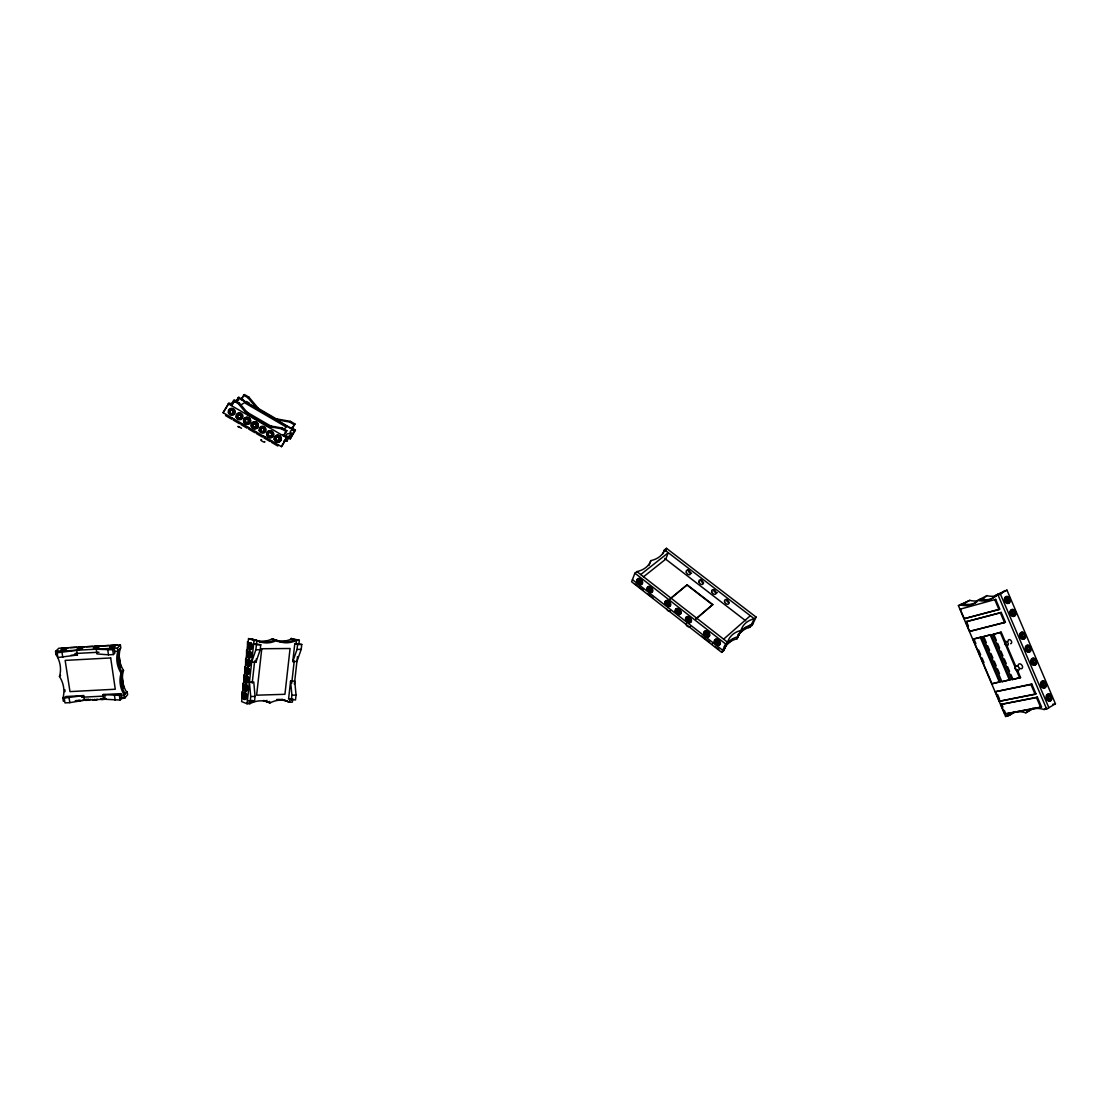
<?xml version="1.0" encoding="UTF-8"?>
<svg xmlns="http://www.w3.org/2000/svg" width="1111" height="1111" viewBox="0 0 1111 1111"><rect width="100%" height="100%" fill="white"/><g stroke="black" fill="none" stroke-linecap="round" stroke-linejoin="round"><path stroke-width="1.5" d="M298.942 643.7L299.331 640.269L296.554 640.269A28.692 23.539 -70.8 0 1 276.931 640.367A28.997 23.998 -70.1 0 1 256.919 640.45L248.545 638.575L241.615 701.596L247.059 703.763L249.947 703.666A29.108 23.456 -64.2 0 1 269.959 702.957A28.789 23.025 -65 0 1 289.582 702.249L292.36 702.152L292.748 698.722M247.059 703.763L254.03 640.464L248.545 638.575M247.42 700.444L250.156 701.541L254.502 701.388L255.058 696.403L253.766 682.057L249.433 682.154L250.711 696.541L249.947 703.666L247.225 702.583M252.211 683.168L254.655 660.948M255.863 649.782L256.419 644.755L253.655 643.797L260.766 644.727L260.21 649.741L255.974 662.1L251.641 662.17L255.863 649.782L260.21 649.741M256.544 643.866L256.919 640.45L254.03 640.464M255.974 662.1L256.335 658.767M290.582 681.126L288.568 699.055L295.498 699.972L296.054 695.083L294.734 681.029L290.582 681.126L291.887 695.222L291.346 700.111M292.776 661.545L294.804 643.561L301.761 644.463L301.206 649.38L296.943 661.489L292.776 661.545L297.04 649.421L297.595 644.491L294.804 643.561M289.971 698.805L289.582 702.249L284.069 700.138M291.721 683.321L294.234 660.934M296.165 643.713L296.554 640.269L290.985 638.436L299.331 640.269M294.373 684.279L297.484 656.587M634.909 573.179L631.603 581.789L721.706 652.379L723.636 650.657A29.289 21.206 26.3 0 1 737.037 638.797A29.053 20.817 26.4 0 1 748.578 627.604L752.078 625.493L756.119 617.105L666.475 548.32L664.545 549.848A27.956 19.651 20.5 0 1 650.852 560.624A28.192 19.998 20.2 0 1 636.922 571.596L634.909 573.179L725.65 643.991L721.706 652.379M648.949 565.471L650.852 560.624M643.255 589.149L642.95 589.955L635.395 584.039M662.989 553.722L664.545 549.848L754.258 618.758L751.217 625.049L749.578 625.507A29.094 20.831 26.3 0 0 738.037 636.714A29.33 21.22 26.3 0 0 724.622 648.574L722.678 650.282L632.423 579.65M665.447 550.903L666.475 548.32M670.127 598.982L687.154 584.803L712.748 604.578L695.875 619.063M712.29 644.269L712.651 643.477M723.636 650.657L727.594 642.269A29.469 21.22 26.2 0 1 741.037 630.409A29.219 20.831 26.3 0 1 754.258 618.758L756.119 617.105M737.037 638.797L741.037 630.409M97.379 699.472L94.866 700.124L94.629 699.347M290.985 427.443L295.443 430.04L294.901 430.512A29.483 5.833 29.6 0 0 291.054 433.804A29.928 5.999 29.6 0 0 287.096 437.206L281.472 446.65L223.103 412.709L228.797 403.265A30.58 5.999 28.7 0 0 233.046 403.349A30.108 5.888 28.8 0 1 231.991 403.321L233.643 400.363A30.122 5.833 28.8 0 0 238.337 397.53L243.448 399.738M227.963 404.765L223.103 412.709M78.076 700.472L81.103 700.458M226.186 414.5L225.561 415.625L231.727 419.208L232.352 418.083M231.185 405.487L234.727 400.349L239.337 403.029L249.128 414.695L248.142 415.361L238.323 403.668L233.685 400.974M232.227 404.848L234.727 400.349M235.907 401.904L238.337 397.53L294.901 430.512L289.999 439.178L295.443 430.04M236.574 401.502L238.99 397.141M241.004 399.474L244.406 394.502L248.878 397.113L258.363 408.417L257.433 409.056L241.004 399.474L243.601 395.96M233.893 418.986L233.254 420.111L239.421 423.68L240.045 422.569M241.587 423.458L240.962 424.583L247.1 428.152L247.739 427.027M249.267 427.929L248.642 429.054L254.794 432.623L255.419 431.499M256.947 432.387L256.322 433.512L262.46 437.081L263.085 435.956M264.626 436.845L263.987 437.97L270.126 441.525L270.751 440.414M272.278 441.303L271.653 442.428L277.778 445.983L278.403 444.858M285.985 431.443L283.458 435.915L286.86 430.721L282.263 428.041L267.515 425.388L266.584 426.096L281.389 428.763L285.985 431.443L286.86 430.721M281.472 446.65L287.096 437.206L282.611 434.595M291.665 429.013L294.943 423.985L290.499 421.388L276.181 418.819L275.32 419.472L291.665 429.013L294.943 423.985M283.597 441.109A29.9 6.138 29.5 0 1 286.916 441.136L291.054 433.804M120.335 698.75L124.751 698.139L127.612 694.708L127.154 691.611L124.293 695.028L120.877 695.208M120.057 700.027L121.502 698.305L120.821 693.639L103.017 694.569L103.712 699.222L120.057 700.027L119.377 695.361L120.821 693.639M124.751 698.139L124.293 695.028A28.636 26.067 29.4 0 1 121.113 673.197L123.529 670.447A28.622 26.122 30.4 0 1 120.349 648.56M113.391 654.56L114.877 652.962L114.183 648.227L112.697 649.824L96.24 649.199L96.949 653.921L108.489 654.823L113.391 654.56L112.697 649.824M63.355 701.333L62.883 698.236A28.678 25.692 32.1 0 0 59.466 676.474A28.817 25.859 33 0 0 56.036 654.546L55.55 651.393L117.447 648.046L120.377 644.894L120.835 648.032L117.905 651.213L114.475 651.393M117.127 645.06L110.642 645.422M63.952 697.083L62.883 698.236L83.617 695.583L84.325 700.236L69.826 702.638L64.966 702.902L64.244 698.236L65.855 696.514L83.617 695.583M109.017 645.505L102.531 645.852M100.907 645.949L94.435 646.296M92.81 646.38L86.339 646.727M59.466 676.474L60.563 675.363M84.714 646.824L78.242 647.171M76.617 647.255L70.16 647.602M68.535 647.699L62.077 648.046M57.147 652.824L76.687 650.254L77.409 654.976L57.883 657.545L57.147 652.824L58.8 651.213M56.036 654.546L57.147 653.476M55.55 651.393L58.841 648.227L120.377 644.894M1008.108 716.039L1011.385 713.79A30.594 20.817 53.5 0 1 1015.176 711.582M1007.802 715.22L1011.385 713.79L1005.608 716.498L958.404 605.634L969.722 600.357A29.678 21.303 59.7 0 0 977.749 600.745M725.65 643.991L727.594 642.269L636.922 571.596M724.316 646.283L730.649 640.7M739.509 632.881L744.578 628.409M725.205 645.949L732.802 639.242M737.871 634.77L746.731 626.951M751.217 625.049L753.077 623.396L749.578 625.507L748.578 627.604L750.203 627.132M723.608 639.172L750.328 615.73M695.986 618.799L712.748 604.578M104.087 698.819L105.323 698.277M670.239 598.718L687.154 584.803M284.069 428.985L286.374 427.096L244.503 402.71L240.518 405.209M281.389 428.763L282.263 428.041M275.32 419.472L289.665 422.055L290.499 421.388M643.45 576.859L665.711 559.18L668.294 552.736L640.714 574.554M238.323 403.668L239.337 403.029M243.434 395.085L247.92 397.71L248.878 397.113M1005.608 716.498L1009.191 715.067A30.622 20.803 53.6 0 1 1025.828 712.818A31.08 21.331 53 0 1 1044.021 709.512L1046.229 708.207M1044.021 709.512L1046.659 709.04L1055.45 703.805L1006.969 590.149L995.414 595.538A30.219 21.789 59.4 0 1 977.888 600.329A29.816 21.248 59.8 0 1 960.807 604.981L958.404 605.634M1040.688 707.401L1041.521 706.915L1037.355 697.125L1000.775 704.443L1004.83 713.984L1040.688 707.401L1036.521 697.611L1000.775 704.443M1025.828 712.818L1033.272 708.429M1036.521 697.611L1037.355 697.125M1010.302 714.762L1015.523 711.693M1035.133 694.347L1035.966 693.861L1031.786 684.07L995.359 691.736L999.414 701.263L1035.133 694.347L1030.952 684.557L995.359 691.736M1004.83 713.984L1041.521 706.915M999.414 701.263L1035.966 693.861M1030.952 684.557L1031.786 684.07M1015.885 666.586L1001.205 632.187L992.803 634.492L1012.038 679.613L1020.551 677.543L1017.218 669.725M1012.038 679.613L1020.551 677.543M1001.928 681.71L1010.33 679.668L991.137 634.645L983.679 636.464L982.846 636.922L1001.928 681.71L1010.33 679.668M991.97 683.793L1000.261 681.765L981.221 637.075L973.875 638.867L973.028 639.311L991.97 683.793L1000.261 681.765M992.803 634.492L1001.205 632.187M973.028 639.311L981.221 637.075M982.846 636.922L991.137 634.645M1004.552 622.618L1005.386 622.174L1001.233 612.397L965.598 621.868L969.653 631.381L1004.552 622.618L1000.386 612.855L965.598 621.868M969.653 631.381L1005.386 622.174M1000.386 612.855L1001.233 612.397M998.997 609.592L999.844 609.147L995.678 599.385L960.196 609.175L964.251 618.688L998.997 609.592L994.831 599.829L995.678 599.385M964.251 618.688L998.178 609.578M995.414 595.538L1006.969 590.149M977.888 600.329L986.846 595.663A30.08 21.859 59.2 0 0 996.609 595.677M960.807 604.981L969.722 600.357M960.196 609.175L961.029 608.731M88.741 699.416C81.964 700.305 91.588 700.86 88.241 699.402A3.416 1.028 -9.4 0 1 84.478 699.361M960.64 604.481L963.043 603.828A29.775 21.262 59.8 0 0 976.68 602.093M1052.811 704.291L1055.45 703.805M87.533 699.736L85.922 699.43M103.892 698.597L105.517 698.902L102.143 699.361M74.951 653.518L99.004 652.226M70.91 655.323L77.409 654.976M81.645 697.25L105.531 696M103.017 694.569L119.377 695.361M75.298 700.708L79.492 700.485M82.117 700.347L105.989 699.111M250.711 696.541L255.058 696.403M291.887 695.222L296.054 695.083M297.04 649.421L301.206 649.38M256.419 644.755L260.766 644.727M297.595 644.491L301.761 644.463M259.21 641.602L267.584 641.561M277.625 641.519L287.68 641.464M261.543 439.72C258.183 439.192 266.001 443.928 264.765 441.595M252.336 638.881A28.886 23.97 -70.1 0 0 272.32 638.811L276.931 640.367M248.17 641.894L247.489 641.658L247.447 648.546M247.267 650.213L246.573 649.977L246.531 656.865M246.35 658.517L245.67 658.281L245.614 665.156M245.434 666.822L244.753 666.572L244.712 673.46M244.531 675.113L243.851 674.863L243.795 681.737M243.615 683.404L242.934 683.14L242.892 690.014M242.712 691.681L242.031 691.417L241.976 698.291M263.904 700.472A28.997 23.428 -64.1 0 1 265.39 701.166L269.959 702.957M251.753 700.305L254.502 701.388M239.518 426.888L237.837 426.457L241.545 428.263M228.797 403.265L231.796 405.015M248.239 414.584L267.668 425.902M228.102 403.696L286.527 437.706M289.665 422.055L294.123 424.666M246.42 401.46L249.419 403.21M253.85 405.793L277.625 419.652M245.239 411.181L273.25 427.499M264.862 436.859L263.779 436.137M664.711 558.416L745.717 620.813M687.042 585.08L712.623 604.842M647.991 593.913L653.06 597.871M701.846 636.089L709.665 642.214M714.901 646.31L718.831 649.393M247.92 397.71L257.433 409.056M1048.867 707.721L1000.219 593.663L997.678 594.357A30.178 21.803 59.4 0 1 980.138 599.148A29.775 21.262 59.8 0 1 979.069 600.259M997.956 594.843L1046.659 709.04M1000.372 632.631L1019.717 678.016M993.637 634.034L996.289 640.255M997.622 643.366L999.608 648.032M1000.928 651.143L1002.927 655.809M1004.247 658.92L1006.233 663.586M1007.566 666.697L1009.552 671.363M1010.871 674.474L1012.871 679.14M990.304 635.103L1009.496 680.14M984.346 638.006L986.318 642.644M987.623 645.727L989.609 650.366M990.915 653.449L992.887 658.087M994.206 661.17L996.178 665.808M997.497 668.891L999.469 673.53M980.374 637.52L999.428 682.237M966.431 621.424L968.459 626.173M974.541 640.45L975.902 643.63M978.597 649.977L980.624 654.74M981.985 657.92L984.013 662.684M997.539 694.444L999.567 699.208M1001.594 703.971L1002.955 707.151M1004.302 710.332L1005.663 713.512M62.035 652.56L62.772 657.281M69.104 697.986L69.826 702.638M107.781 650.088L108.489 654.823M114.502 695.611L115.183 700.291M118.752 653.254L120.752 666.989M121.738 673.849L123.738 687.584M118.377 653.657L120.127 665.67M121.641 675.974L123.39 688.001M117.447 648.046L117.905 651.213A28.761 26.247 30.4 0 0 121.113 673.197M729.094 602.62A2.708 1.805 48.7 0 1 726.386 599.301M703.68 582.942A2.68 1.778 49.8 0 1 700.833 579.275M691.556 573.151A2.666 1.764 50.4 0 1 689.126 572.193A2.666 1.764 50.4 0 1 688.153 569.582M717.303 592.607A2.694 1.791 49.3 0 1 714.873 592.052A2.694 1.791 49.3 0 1 713.54 589.469M676.377 609.522A2.75 1.764 49.8 0 1 678.807 609.411M679.363 609.842A2.75 1.764 49.8 0 1 680.043 613.522M670.447 611.078A2.069 1.5 22.7 0 1 667.128 609.231M690.459 626.368A2.514 1.833 23.6 0 1 686.292 623.715M715.984 642.797A1.708 1.111 48.2 0 1 716.373 640.936A1.708 1.111 48.2 0 1 718.386 642.519A1.708 1.111 48.2 0 1 717.303 643.838M714.998 642.005A3.416 2.208 48.2 0 1 716.609 639.033A3.416 2.208 48.2 0 1 720.275 642.464A3.416 2.208 48.2 0 1 718.025 644.824M717.289 644.547A3.416 2.208 48.2 0 1 716.581 644.074M715.928 643.477A3.416 2.208 48.2 0 1 715.387 642.769M717.317 640.547A1.708 1.111 48.2 0 1 718.956 642.7M704.888 634.548A3.416 2.194 48.6 0 1 706.304 630.84A3.416 2.194 48.6 0 1 709.776 635.409A3.416 2.194 48.6 0 1 705.416 635.256M706.124 632.34A1.708 1.097 48.6 0 1 708.29 633.728M687.195 620.285A1.694 1.097 49.4 0 1 687.876 618.424A1.694 1.097 49.4 0 1 689.612 620.688A1.694 1.097 49.4 0 1 687.459 620.646M686.029 618.771A3.389 2.18 49.4 0 1 688.723 616.772A3.389 2.18 49.4 0 1 691.459 621.091A3.389 2.18 49.4 0 1 687.82 621.577M687.181 620.98A3.389 2.18 49.4 0 1 686.251 619.521M689.987 619.424A1.694 1.097 49.4 0 1 690.042 620.48M677.099 612.536A1.694 1.083 49.8 0 1 677.182 610.314A1.694 1.083 49.8 0 1 679.238 612.23A1.694 1.083 49.8 0 1 677.418 612.828M675.905 611.439A3.375 2.166 49.8 0 1 677.627 608.453A3.375 2.166 49.8 0 1 681.099 612.286A3.375 2.166 49.8 0 1 678.168 613.939M677.46 613.48A3.375 2.166 49.8 0 1 676.835 612.883M677.474 609.953A1.694 1.083 49.8 0 1 678.113 609.925M679.404 610.939A1.694 1.083 49.8 0 1 679.724 611.703M667.114 604.773A1.68 1.083 50.2 0 1 666.586 602.343A1.68 1.083 50.2 0 1 668.836 603.787A1.68 1.083 50.2 0 1 667.461 604.995M666.003 604.148A3.361 2.166 50.2 0 1 666.669 600.384A3.361 2.166 50.2 0 1 670.6 603.467A3.361 2.166 50.2 0 1 668.572 606.148M667.169 605.426A3.361 2.166 50.2 0 1 666.531 604.842M667.461 601.829A1.68 1.083 50.2 0 1 668.155 602.009M669.086 602.87A1.68 1.083 50.2 0 1 669.419 603.995M638.297 581.817A1.666 1.069 51.3 0 1 639.214 580.331A1.666 1.069 51.3 0 1 640.825 582.442A1.666 1.069 51.3 0 1 639.061 582.831M637.381 580.72A3.333 2.139 51.3 0 1 639.686 578.567A3.333 2.139 51.3 0 1 642.658 582.483A3.333 2.139 51.3 0 1 639.839 583.942M639.144 583.511A3.333 2.139 51.3 0 1 637.603 581.484M639.394 579.9A1.666 1.069 51.3 0 1 641.103 582.595M648.324 589.372A1.666 1.069 50.9 0 1 649.727 588.399A1.666 1.069 50.9 0 1 650.921 590.691A1.666 1.069 50.9 0 1 648.907 590.483M647.463 587.927A3.347 2.139 50.9 0 1 651.227 587.33A3.347 2.139 50.9 0 1 652.101 592.01A3.347 2.139 50.9 0 1 647.741 589.413M649.255 587.9A1.666 1.069 50.9 0 1 651.421 590.288M1028.022 711.526A31.039 21.345 52.9 0 1 1033.036 708.29M980.694 599.94A29.678 21.303 59.7 0 1 979.249 600.412M986.846 595.663A29.678 21.303 59.7 0 1 985.776 596.76M984.624 597.746A29.678 21.303 59.7 0 1 983.388 598.607M999.511 594.593A30.08 21.859 59.2 0 1 998.081 595.204M1004.413 590.844A30.08 21.859 59.2 0 1 1000.858 593.843M1027.133 651.213A2.889 2.041 73.1 0 1 1026.647 650.754M1025.939 649.477A2.889 2.041 73.1 0 1 1026.12 646.755M1026.967 646.046A2.889 2.041 73.1 0 1 1028.05 646.074M1029.869 650.254A2.889 2.041 73.1 0 1 1029.23 651.268M1008.094 641.339A2.222 1.583 56.2 0 1 1009.441 639.617A2.222 1.583 56.2 0 1 1011.579 641.63A2.222 1.583 56.2 0 1 1010.607 643.7M1018.218 666.072A2.708 1.903 55.3 0 1 1020.245 663.92A2.708 1.903 55.3 0 1 1022.551 667.364A2.708 1.903 55.3 0 1 1019.731 668.322M1050.45 696.847A1.791 1.25 74.4 0 1 1049.631 699.25A1.791 1.25 74.4 0 1 1048.062 696.944A1.791 1.25 74.4 0 1 1049.951 696.111M1051.228 699A3.569 2.514 74.4 0 1 1047.895 700.708A3.569 2.514 74.4 0 1 1046.284 695.694A3.569 2.514 74.4 0 1 1049.895 694.861M1050.45 695.528A3.569 2.514 74.4 0 1 1051.173 697.208M1047.59 698.264A1.791 1.25 74.4 0 1 1047.381 697.361M1044.479 686.084A1.791 1.25 74.1 0 1 1042.521 684.501A1.791 1.25 74.1 0 1 1043.965 682.793A1.791 1.25 74.1 0 1 1044.937 685.543M1045.673 685.987A3.569 2.514 74.1 0 1 1041.715 687.126A3.569 2.514 74.1 0 1 1041.549 681.46A3.569 2.514 74.1 0 1 1045.618 684.195M1043.187 686.32A1.778 1.25 74.1 0 1 1042.521 685.959M1041.882 684.793A1.778 1.25 74.1 0 1 1041.826 684.334M1035.73 663.989A3.555 2.514 73.5 0 1 1031.8 664.1A3.555 2.514 73.5 0 1 1031.661 658.823A3.555 2.514 73.5 0 1 1035.633 660.545A1.778 1.264 73.5 0 1 1035.105 663.253A1.778 1.264 73.5 0 1 1033.438 660.809A1.778 1.264 73.5 0 1 1035.605 660.49M1032.799 663.156A1.778 1.264 73.5 0 1 1032.522 662.836M1029.411 647.616A1.778 1.264 73.1 0 1 1029.105 650.324A1.778 1.264 73.1 0 1 1027.217 648.518A1.778 1.264 73.1 0 1 1028.814 647.046M1030.411 650.213A3.555 2.514 73.1 0 1 1026.633 651.49A3.555 2.514 73.1 0 1 1025.939 645.977A3.555 2.514 73.1 0 1 1030.078 647.546A1.778 1.264 73.1 0 1 1029.55 650.227A1.778 1.264 73.1 0 1 1027.883 647.782A1.778 1.264 73.1 0 1 1030.05 647.477M1024.634 637.978A3.555 2.514 72.8 0 1 1021.287 638.644A3.555 2.514 72.8 0 1 1019.815 634.075A3.555 2.514 72.8 0 1 1022.912 632.617M1023.55 633.089A3.555 2.514 72.8 0 1 1024.536 634.562A1.778 1.264 72.8 0 1 1023.995 637.2A1.778 1.264 72.8 0 1 1022.328 634.756A1.778 1.264 72.8 0 1 1024.509 634.45M1024.939 636.339A3.555 2.514 72.8 0 1 1024.87 637.214M1008.982 600.579A1.778 1.264 71.8 0 1 1007.399 601.426A1.778 1.264 71.8 0 1 1006.413 599.121A1.778 1.264 71.8 0 1 1008.01 598.287M1008.33 598.523A1.778 1.264 71.8 0 1 1008.83 599.26M1008.982 602.856A3.541 2.514 71.8 0 1 1005.247 602.009A3.541 2.514 71.8 0 1 1005.136 597.19A3.541 2.514 71.8 0 1 1008.871 598.037M1009.302 598.843A3.541 2.514 71.8 0 1 1009.385 602.245M1006.108 598.607A1.778 1.264 71.8 0 1 1006.691 598.301M1014.412 613.966A1.778 1.264 72.1 0 1 1012.343 613.855A1.778 1.264 72.1 0 1 1012.552 611.231A1.778 1.264 72.1 0 1 1014.51 612.703M1011.704 614.022A1.778 1.264 72.1 0 1 1011.482 613.619M233.643 400.363A30.58 5.999 28.7 0 1 234.129 401.557M289.027 436.081A29.469 5.888 29.6 0 0 289.402 436.748A29.914 6.055 29.6 0 0 286.096 436.692M289.513 433.512A29.469 5.888 29.6 0 1 293.276 433.401M236.712 400.446A30.108 5.888 28.8 0 1 237.198 401.626M285.416 440.192A29.914 6.055 29.6 0 1 285.041 439.512M282.888 444.65A29.9 6.138 29.5 0 1 282.527 443.956M286.916 441.136A29.455 5.972 29.6 0 1 286.541 440.47M288.207 437.595A29.455 5.972 29.6 0 1 290.818 437.734M231.991 403.321A30.566 6.055 28.7 0 1 232.31 403.946M276.042 439.164A1.778 1.708 40.5 0 1 277.986 437.026A1.778 1.708 40.5 0 1 279.18 439.762A1.778 1.708 40.5 0 1 276.222 439.581M277.833 436.873A1.778 1.708 40.5 0 1 279.083 437.401M270.167 432.415A1.778 1.708 41.1 0 1 271.112 435.679M261.349 432.221A2.889 2.777 41.6 0 1 259.877 430.582M259.946 428.415A2.889 2.777 41.6 0 1 260.349 427.804M260.891 427.332A2.889 2.777 41.6 0 1 265.126 430.971M264.724 431.582A2.889 2.777 41.6 0 1 264.182 432.054M241.42 414.292A2.902 2.777 43.2 0 1 240.282 419.028M238.115 418.722A2.902 2.777 43.2 0 1 237.518 418.264M237.046 417.667A2.902 2.777 43.2 0 1 236.74 416.972M236.962 414.834A2.902 2.777 43.2 0 1 237.393 414.25M237.976 413.806A2.902 2.777 43.2 0 1 240.823 413.834M269.015 431.554A2.889 2.777 41.1 0 1 272.778 433.068A2.889 2.777 41.1 0 1 271.403 436.762M268.57 436.401A2.889 2.777 41.1 0 1 268.029 435.887M267.876 432.443A2.889 2.777 41.1 0 1 268.39 431.915M280.014 440.539A2.889 2.777 40.5 0 1 279.458 440.998M275.306 437.29A2.889 2.777 40.5 0 1 280.222 437.109M280.555 437.776A2.889 2.777 40.5 0 1 280.43 439.928M253.683 422.597A2.889 2.777 42.2 0 1 257.446 424.152A2.889 2.777 42.2 0 1 256.03 427.846M253.864 427.832A2.889 2.777 42.2 0 1 252.266 426.291M252.197 424.124A2.889 2.777 42.2 0 1 252.544 423.485M234.463 412.834A2.902 2.791 43.6 0 1 233.018 414.403M230.838 414.445A2.902 2.791 43.6 0 1 230.171 414.084M229.616 413.57A2.902 2.791 43.6 0 1 229.213 412.931M228.922 411.487A2.902 2.791 43.6 0 1 229.408 410.112M229.894 409.57A2.902 2.791 43.6 0 1 233.352 409.501M233.907 410.015A2.902 2.791 43.6 0 1 234.56 411.362M249.364 419.041A2.902 2.777 42.7 0 1 248.35 423.374M246.17 423.36A2.902 2.777 42.7 0 1 245.517 422.999M244.975 422.472A2.902 2.777 42.7 0 1 244.573 421.819M244.503 419.652A2.902 2.777 42.7 0 1 244.851 419.014M245.989 418.125A2.902 2.777 42.7 0 1 248.17 418.139M255.086 639.811A28.955 23.984 -70.1 0 0 275.084 639.742A28.65 23.525 -70.7 0 0 294.693 639.658M269.792 701.444A28.747 23.012 -65 0 0 268.126 702.235A29.067 23.442 -64.2 0 0 263.488 700.569M276.57 699.569A28.747 23.012 -65 0 1 287.749 701.541M291.915 638.742A28.58 23.512 -70.7 0 1 272.32 638.811M265.39 701.166A28.678 22.984 -64.9 0 1 267.043 700.374M282.013 699.25A28.678 22.984 -64.9 0 1 284.985 700.485M243.642 694.93A1.694 0.93 89.4 0 0 244.156 697.736A1.694 0.93 89.4 0 0 245.212 695.555A1.694 0.93 89.4 0 0 243.642 694.93A2.75 1.5 89.4 0 1 243.878 694.319M243.253 695.333A3.389 1.847 89.4 0 1 246.031 693.181A3.389 1.847 89.4 0 1 246.225 698.736A3.389 1.847 89.4 0 1 243.309 697.097M245.67 694.792A1.694 0.93 89.4 0 1 245.573 697.472M244.42 687.015A1.694 0.93 89.5 0 1 245.864 686.515A1.694 0.93 89.5 0 1 245.767 689.195A1.694 0.93 89.5 0 1 244.378 688.306M244.309 686.223A3.389 1.847 89.5 0 1 247.073 685.043A3.389 1.847 89.5 0 1 247.253 690.237A3.389 1.847 89.5 0 1 244.434 689.612M246.586 686.501A1.694 0.93 89.5 0 1 246.67 688.889M246.267 689.375A1.694 0.93 89.5 0 1 246.031 689.459M245.462 678.349A1.694 0.93 89.7 0 1 246.836 678.307A1.694 0.93 89.7 0 1 246.739 680.807A1.694 0.93 89.7 0 1 245.392 680.404M246.059 682.487A3.389 1.861 89.7 0 1 245.337 681.321M245.489 677.21A3.389 1.861 89.7 0 1 247.85 676.571A3.389 1.861 89.7 0 1 248.614 680.724A3.389 1.861 89.7 0 1 246.517 682.779M247.295 677.946A1.694 0.93 89.7 0 1 247.503 678.196M246.239 670.405A1.694 0.93 89.9 0 1 247.489 669.641A1.694 0.93 89.9 0 1 247.906 671.919A1.694 0.93 89.9 0 1 246.656 672.683M246.045 672.224A3.389 1.861 89.9 0 1 247.85 667.767A3.389 1.861 89.9 0 1 249.531 672.405A3.389 1.861 89.9 0 1 246.573 673.697M248.211 669.627A1.694 0.93 89.9 0 1 248.683 670.613M248.309 672.572A1.694 0.93 89.9 0 1 248.1 672.766M247.295 661.725A1.694 0.93 -90 0 1 248.836 662.17A1.694 0.93 -90 0 1 247.961 664.545A1.694 0.93 -90 0 1 247.156 662.1M249.322 661.559A1.694 0.93 -90 0 1 249.225 664.253M248.878 644.699A3.389 1.861 -89.6 0 1 251.225 643.005A3.389 1.861 -89.6 0 1 252.336 647.116A3.389 1.861 -89.6 0 1 250.183 649.518M249.308 648.741A3.389 1.861 -89.6 0 1 248.781 647.296M251.322 645.227A1.694 0.93 -89.6 0 1 251.058 647.588M248.6 651.699A3.389 1.861 -89.8 0 1 251.336 653.129A3.389 1.861 -89.8 0 1 250.072 657.809A3.389 1.861 -89.8 0 1 247.767 654.74M247.809 653.865A3.389 1.861 -89.8 0 1 248.225 652.282M250.239 653.226A1.694 0.93 -89.8 0 1 250.322 655.629M245.962 677.266A2.75 1.514 89.7 0 1 247.795 677.279A2.75 1.514 89.7 0 1 248.281 680.515M247.809 681.654A2.75 1.514 89.7 0 1 246.698 682.196M250.628 652.421A2.764 1.514 -89.8 0 1 250.475 656.795M250.114 657.115A2.764 1.514 -89.8 0 1 249.336 657.226M248.378 656.059A2.764 1.514 -89.8 0 1 248.114 654.712M248.142 653.99A2.764 1.514 -89.8 0 1 248.267 653.31M244.712 686.251A2.75 1.5 89.5 0 1 244.962 685.709M246.045 685.015A2.75 1.5 89.5 0 1 247.475 687.917A2.75 1.5 89.5 0 1 245.906 690.514M244.17 693.819A2.75 1.5 89.4 0 1 246.184 694.25A2.75 1.5 89.4 0 1 246.156 697.972A2.75 1.5 89.4 0 1 244.128 698.18M243.851 697.666A2.75 1.5 89.4 0 1 243.67 697.028M249.058 672.669A2.764 1.514 89.9 0 1 247.322 673.766M246.545 669.627A2.764 1.514 89.9 0 1 247.114 668.683M248.267 668.53A2.764 1.514 89.9 0 1 249.281 670.6M249.822 643.769A2.764 1.514 -89.6 0 1 251.35 643.824M251.655 644.283A2.764 1.514 -89.6 0 1 251.919 647.296A2.764 1.514 -89.6 0 1 250.489 648.935M249.433 648.088A2.764 1.514 -89.6 0 1 249.072 646.838M249.253 644.755A2.764 1.514 -89.6 0 1 249.503 644.186M248.031 660.378A2.764 1.514 -90 0 1 249.919 661.184A2.764 1.514 -90 0 1 249.808 664.725A2.764 1.514 -90 0 1 247.878 665.142M118.891 650.143A28.705 26.192 30.4 0 0 122.085 672.099A28.567 26.025 29.4 0 0 125.251 693.889M126.682 692.181A28.483 25.956 29.4 0 1 123.529 670.447M64.98 689.848A28.622 25.65 32.1 0 1 64.938 691.695M122.043 697.18A3.402 1.042 -9.1 0 1 121.321 697.444M123.196 697.069A3.402 1.042 -9.1 0 1 120.613 698.43M106.003 698.791A3.416 1.028 -9.3 0 1 100.726 699.291M105.17 698.277A3.416 1.028 -9.3 0 1 100.615 698.513M97.226 699.472A3.416 1.028 -9.3 0 1 92.352 699.499M90.449 699.333A3.416 1.028 -9.4 0 1 86.172 700.361A3.416 1.028 -9.4 0 1 84.394 699.375M80.27 700.527A3.43 1.028 -9.5 0 1 76.548 700.555M104.698 698.208A2.777 0.833 -9.3 0 1 101.976 698.513M261.765 648.741L256.627 695.194L284.93 694.292L290.068 648.505L261.765 648.741M110.683 657.948L65.146 660.392L69.979 691.611L115.28 689.237L110.683 657.948M711.707 591.649A2.694 1.791 49.3 0 0 715.401 594.204A2.694 1.791 49.3 0 0 714.484 590.177A2.694 1.791 49.3 0 0 711.707 591.649M724.553 601.495A2.708 1.791 48.7 0 0 728.247 604.134A2.708 1.791 48.7 0 0 727.413 600.121A2.708 1.791 48.7 0 0 724.553 601.495M686.334 572.304A2.68 1.764 50.4 0 0 690.056 574.512A2.68 1.764 50.4 0 0 688.778 570.443A2.68 1.764 50.4 0 0 686.334 572.304M699 581.997A2.68 1.778 49.8 0 0 702.721 584.303A2.68 1.778 49.8 0 0 701.541 580.248A2.68 1.778 49.8 0 0 699 581.997M714.29 641.658A3.416 2.208 48.2 0 0 718.859 645.241A3.416 2.208 48.2 0 0 718.053 640.297A3.416 2.208 48.2 0 0 714.29 641.658M715.192 642.464A1.708 1.111 48.2 0 0 717.47 644.255A1.708 1.111 48.2 0 0 717.067 641.783A1.708 1.111 48.2 0 0 715.192 642.464M705.166 633.812A1.708 1.097 48.6 0 0 707.429 635.589A1.708 1.097 48.6 0 0 707.013 633.117A1.708 1.097 48.6 0 0 705.166 633.812M703.791 633.451A3.416 2.194 48.6 0 0 708.332 637.006A3.416 2.194 48.6 0 0 707.499 632.062A3.416 2.194 48.6 0 0 703.791 633.451M704.666 634.228A1.708 1.097 48.6 0 0 706.943 636.02A1.708 1.097 48.6 0 0 706.527 633.548A1.708 1.097 48.6 0 0 704.666 634.228M685.543 619.174A3.389 2.18 49.4 0 0 690.042 622.702A3.389 2.18 49.4 0 0 689.181 617.758A3.389 2.18 49.4 0 0 685.543 619.174M686.404 619.938A1.694 1.097 49.4 0 0 688.653 621.702A1.694 1.097 49.4 0 0 688.223 619.23A1.694 1.097 49.4 0 0 686.404 619.938M675.182 611.078A3.375 2.166 49.8 0 0 679.668 614.591A3.375 2.166 49.8 0 0 678.793 609.647A3.375 2.166 49.8 0 0 675.182 611.078M676.03 611.842A1.694 1.083 49.8 0 0 678.279 613.591A1.694 1.083 49.8 0 0 677.835 611.119A1.694 1.083 49.8 0 0 676.03 611.842M664.892 603.023A3.361 2.166 50.2 0 0 669.35 606.509A3.361 2.166 50.2 0 0 668.461 601.579A3.361 2.166 50.2 0 0 664.892 603.023M665.725 603.773A1.68 1.083 50.2 0 0 667.961 605.523A1.68 1.083 50.2 0 0 667.517 603.051A1.68 1.083 50.2 0 0 665.725 603.773M636.881 581.109A3.333 2.139 51.3 0 0 641.255 584.553A3.333 2.139 51.3 0 0 640.339 579.609A3.333 2.139 51.3 0 0 636.881 581.109M637.672 581.831A1.666 1.069 51.3 0 0 639.867 583.553A1.666 1.069 51.3 0 0 639.408 581.081A1.666 1.069 51.3 0 0 637.672 581.831M647.019 589.038A3.347 2.139 50.9 0 0 651.421 592.496A3.347 2.139 50.9 0 0 650.504 587.552A3.347 2.139 50.9 0 0 647.019 589.038M647.824 589.774A1.68 1.069 50.9 0 0 650.032 591.496A1.68 1.069 50.9 0 0 649.574 589.024A1.68 1.069 50.9 0 0 647.824 589.774M1004.719 643.186A2.236 1.583 56.3 0 0 1007.635 645.435A2.236 1.583 56.3 0 0 1007.163 641.922A2.236 1.583 56.3 0 0 1004.719 643.186M1014.871 667.961A2.708 1.903 55.4 0 0 1018.523 670.447A2.708 1.903 55.4 0 0 1017.648 666.169A2.708 1.903 55.4 0 0 1014.871 667.961M1046.812 696.111A3.569 2.514 74.4 0 0 1050.117 700.972A3.569 2.514 74.4 0 0 1051.103 695.389A3.569 2.514 74.4 0 0 1046.812 696.111M1048.742 696.68A1.791 1.25 74.4 0 0 1050.395 699.111A1.791 1.25 74.4 0 0 1050.895 696.319A1.791 1.25 74.4 0 0 1048.742 696.68M1041.243 683.071A3.569 2.514 74.1 0 0 1044.562 687.945A3.569 2.514 74.1 0 0 1045.562 682.376A3.569 2.514 74.1 0 0 1041.243 683.071M1043.173 683.626A1.791 1.25 74.1 0 0 1044.84 686.07A1.791 1.25 74.1 0 0 1045.326 683.279A1.791 1.25 74.1 0 0 1043.173 683.626M1032.786 660.962A1.778 1.264 73.5 0 0 1034.452 663.392A1.778 1.264 73.5 0 0 1034.952 660.628A1.778 1.264 73.5 0 0 1032.786 660.962M1031.508 660.253A3.569 2.514 73.5 0 0 1034.841 665.128A3.569 2.514 73.5 0 0 1035.841 659.601A3.569 2.514 73.5 0 0 1031.508 660.253M1025.953 647.227A3.555 2.514 73.1 0 0 1029.272 652.101A3.555 2.514 73.1 0 0 1030.3 646.602A3.555 2.514 73.1 0 0 1025.953 647.227M1021.676 634.909A1.778 1.264 72.8 0 0 1023.342 637.353A1.778 1.264 72.8 0 0 1023.856 634.617A1.778 1.264 72.8 0 0 1021.676 634.909M1020.398 634.2A3.555 2.514 72.8 0 0 1023.731 639.089A3.555 2.514 72.8 0 0 1024.745 633.603A3.555 2.514 72.8 0 0 1020.398 634.2M1005.136 598.398A3.541 2.528 71.8 0 0 1008.455 603.301A3.541 2.528 71.8 0 0 1009.51 597.871A3.541 2.528 71.8 0 0 1005.136 598.398M1007.052 598.954A1.778 1.264 71.8 0 0 1008.719 601.412A1.778 1.264 71.8 0 0 1009.246 598.69A1.778 1.264 71.8 0 0 1007.052 598.954M1010.677 611.411A3.555 2.514 72.1 0 0 1014.01 616.313A3.555 2.514 72.1 0 0 1015.051 610.856A3.555 2.514 72.1 0 0 1010.677 611.411M1010.038 611.578A3.541 2.514 72.1 0 0 1013.371 616.466A3.541 2.514 72.1 0 0 1014.412 611.022A3.541 2.514 72.1 0 0 1010.038 611.578M1012.607 611.967A1.778 1.264 72.1 0 0 1014.274 614.425A1.778 1.264 72.1 0 0 1014.787 611.689A1.778 1.264 72.1 0 0 1012.607 611.967M274.361 439.581A3.555 3.416 40.5 0 0 280.25 441.234A3.555 3.416 40.5 0 0 278.555 435.387A3.555 3.416 40.5 0 0 274.361 439.581M274.514 439.456A3.555 3.416 40.5 0 0 280.389 441.109A3.555 3.416 40.5 0 0 278.708 435.262A3.555 3.416 40.5 0 0 274.514 439.456M275.889 439.289A1.778 1.708 40.5 0 0 278.833 440.109A1.778 1.708 40.5 0 0 277.986 437.192A1.778 1.708 40.5 0 0 275.889 439.289M268.376 434.707A1.778 1.708 41.1 0 0 271.32 435.526A1.778 1.708 41.1 0 0 270.473 432.61A1.778 1.708 41.1 0 0 268.376 434.707M266.696 435.123A3.555 3.43 41.1 0 0 272.584 436.776A3.555 3.43 41.1 0 0 270.89 430.929A3.555 3.43 41.1 0 0 266.696 435.123M266.848 434.998A3.555 3.416 41.1 0 0 272.737 436.651A3.555 3.416 41.1 0 0 271.042 430.804A3.555 3.416 41.1 0 0 266.848 434.998M260.696 430.235A1.778 1.708 41.6 0 0 263.64 431.068A1.778 1.708 41.6 0 0 262.793 428.138A1.778 1.708 41.6 0 0 260.696 430.235M259.182 430.54A3.555 3.416 41.6 0 0 265.071 432.193A3.555 3.416 41.6 0 0 263.363 426.346A3.555 3.416 41.6 0 0 259.182 430.54M260.543 430.36A1.778 1.708 41.6 0 0 263.488 431.179A1.778 1.708 41.6 0 0 262.64 428.249A1.778 1.708 41.6 0 0 260.543 430.36M253.016 425.763A1.778 1.708 42.2 0 0 255.961 426.596A1.778 1.708 42.2 0 0 255.099 423.666A1.778 1.708 42.2 0 0 253.016 425.763M251.336 426.193A3.569 3.43 42.2 0 0 257.224 427.846A3.569 3.43 42.2 0 0 255.516 421.986A3.569 3.43 42.2 0 0 251.336 426.193M251.503 426.068A3.555 3.43 42.2 0 0 257.391 427.721A3.555 3.43 42.2 0 0 255.683 421.874A3.555 3.43 42.2 0 0 251.503 426.068M252.85 425.888A1.778 1.708 42.2 0 0 255.794 426.707A1.778 1.708 42.2 0 0 254.947 423.777A1.778 1.708 42.2 0 0 252.85 425.888M245.323 421.291A1.778 1.708 42.7 0 0 248.267 422.124A1.778 1.708 42.7 0 0 247.406 419.194A1.778 1.708 42.7 0 0 245.323 421.291M243.642 421.722A3.569 3.43 42.7 0 0 249.544 423.374A3.569 3.43 42.7 0 0 247.822 417.514A3.569 3.43 42.7 0 0 243.642 421.722A3.569 3.43 42.7 0 0 249.711 423.263A3.569 3.43 42.7 0 0 247.989 417.389A3.569 3.43 42.7 0 0 243.809 421.611M245.156 421.416A1.791 1.708 42.7 0 0 248.1 422.236A1.791 1.708 42.7 0 0 247.239 419.305A1.791 1.708 42.7 0 0 245.156 421.416M229.908 412.334A1.791 1.708 43.6 0 0 232.866 413.167A1.791 1.708 43.6 0 0 232.005 410.223A1.791 1.708 43.6 0 0 229.908 412.334M228.408 412.653A3.569 3.43 43.6 0 0 234.31 414.306A3.569 3.43 43.6 0 0 232.574 408.431A3.569 3.43 43.6 0 0 228.408 412.653M229.741 412.445A1.791 1.722 43.6 0 0 232.685 413.278A1.791 1.722 43.6 0 0 231.824 410.334A1.791 1.722 43.6 0 0 229.741 412.445M237.615 416.819A1.791 1.708 43.2 0 0 240.573 417.639A1.791 1.708 43.2 0 0 239.712 414.709A1.791 1.708 43.2 0 0 237.615 416.819M236.115 417.125A3.569 3.43 43.2 0 0 242.017 418.778A3.569 3.43 43.2 0 0 240.282 412.917A3.569 3.43 43.2 0 0 236.115 417.125M237.448 416.931A1.791 1.708 43.1 0 0 240.407 417.75A1.791 1.708 43.1 0 0 239.545 414.82A1.791 1.708 43.1 0 0 237.448 416.931M242.948 693.792A3.389 1.847 89.4 0 0 243.976 699.388A3.389 1.847 89.4 0 0 246.1 695.042A3.389 1.847 89.4 0 0 242.948 693.792M242.92 694.958A1.694 0.93 89.4 0 0 243.434 697.764A1.694 0.93 89.4 0 0 244.489 695.583A1.694 0.93 89.4 0 0 242.92 694.958M243.864 685.515A3.389 1.847 89.5 0 0 244.878 691.098A3.389 1.847 89.5 0 0 247.003 686.737A3.389 1.847 89.5 0 0 243.864 685.515M243.837 686.667A1.694 0.93 89.6 0 0 244.337 689.459A1.694 0.93 89.6 0 0 245.406 687.278A1.694 0.93 89.6 0 0 243.837 686.667M244.767 677.21A3.389 1.861 89.7 0 0 245.795 682.793A3.389 1.861 89.7 0 0 247.92 678.418A3.389 1.861 89.7 0 0 244.767 677.21M244.739 678.363A1.694 0.93 89.7 0 0 245.253 681.154A1.694 0.93 89.7 0 0 246.323 678.96A1.694 0.93 89.7 0 0 244.739 678.363M245.684 668.919A3.389 1.861 89.9 0 0 246.711 674.488A3.389 1.861 89.9 0 0 248.836 670.1A3.389 1.861 89.9 0 0 245.684 668.919M245.656 670.058A1.694 0.93 89.9 0 0 246.17 672.849A1.694 0.93 89.9 0 0 247.225 670.641A1.694 0.93 89.9 0 0 245.656 670.058M249.392 665.086A3.389 1.861 -90 0 0 248.35 659.517A3.389 1.861 -90 0 0 246.225 663.947A3.389 1.861 -90 0 0 249.392 665.086M250.114 665.072A3.389 1.861 -90 0 0 249.072 659.503A3.389 1.861 -90 0 0 246.948 663.934A3.389 1.861 -90 0 0 250.114 665.072M247.961 663.975A1.694 0.93 -90 0 0 247.447 661.198A1.694 0.93 -90 0 0 246.378 663.406A1.694 0.93 -90 0 0 247.961 663.975M250.517 647.296A1.694 0.93 -89.6 0 0 250.003 644.519A1.694 0.93 -89.6 0 0 248.933 646.741A1.694 0.93 -89.6 0 0 250.517 647.296M251.225 648.407A3.402 1.861 -89.6 0 0 250.183 642.852A3.402 1.861 -89.6 0 0 248.059 647.31A3.402 1.861 -89.6 0 0 251.225 648.407M249.794 647.296A1.694 0.93 -89.6 0 0 249.281 644.519A1.694 0.93 -89.6 0 0 248.211 646.755A1.694 0.93 -89.6 0 0 249.794 647.296M249.6 655.629A1.694 0.93 -89.8 0 0 249.086 652.851A1.694 0.93 -89.8 0 0 248.017 655.073A1.694 0.93 -89.8 0 0 249.6 655.629M250.308 656.754A3.389 1.861 -89.8 0 0 249.267 651.185A3.389 1.861 -89.8 0 0 247.142 655.629A3.389 1.861 -89.8 0 0 250.308 656.754M248.878 655.643A1.694 0.93 -89.8 0 0 248.364 652.865A1.694 0.93 -89.8 0 0 247.295 655.087A1.694 0.93 -89.8 0 0 248.878 655.643M110.836 647.671A2.791 0.764 -8.6 0 0 115.155 646.505A2.791 0.764 -8.6 0 0 111.225 646.283A2.791 0.764 -8.6 0 0 110.836 647.671M62.383 650.324A2.805 0.764 -9 0 0 66.452 649.018A2.805 0.764 -9 0 0 62.202 649.018A2.805 0.764 -9 0 0 62.383 650.324M78.089 649.421A2.805 0.764 -8.9 0 0 82.631 648.324A2.805 0.764 -8.9 0 0 78.992 647.977A2.805 0.764 -8.9 0 0 78.089 649.421M94.504 648.56A2.791 0.764 -8.7 0 0 98.893 647.394A2.791 0.764 -8.7 0 0 95.032 647.144A2.791 0.764 -8.7 0 0 94.504 648.56"/></g></svg>
